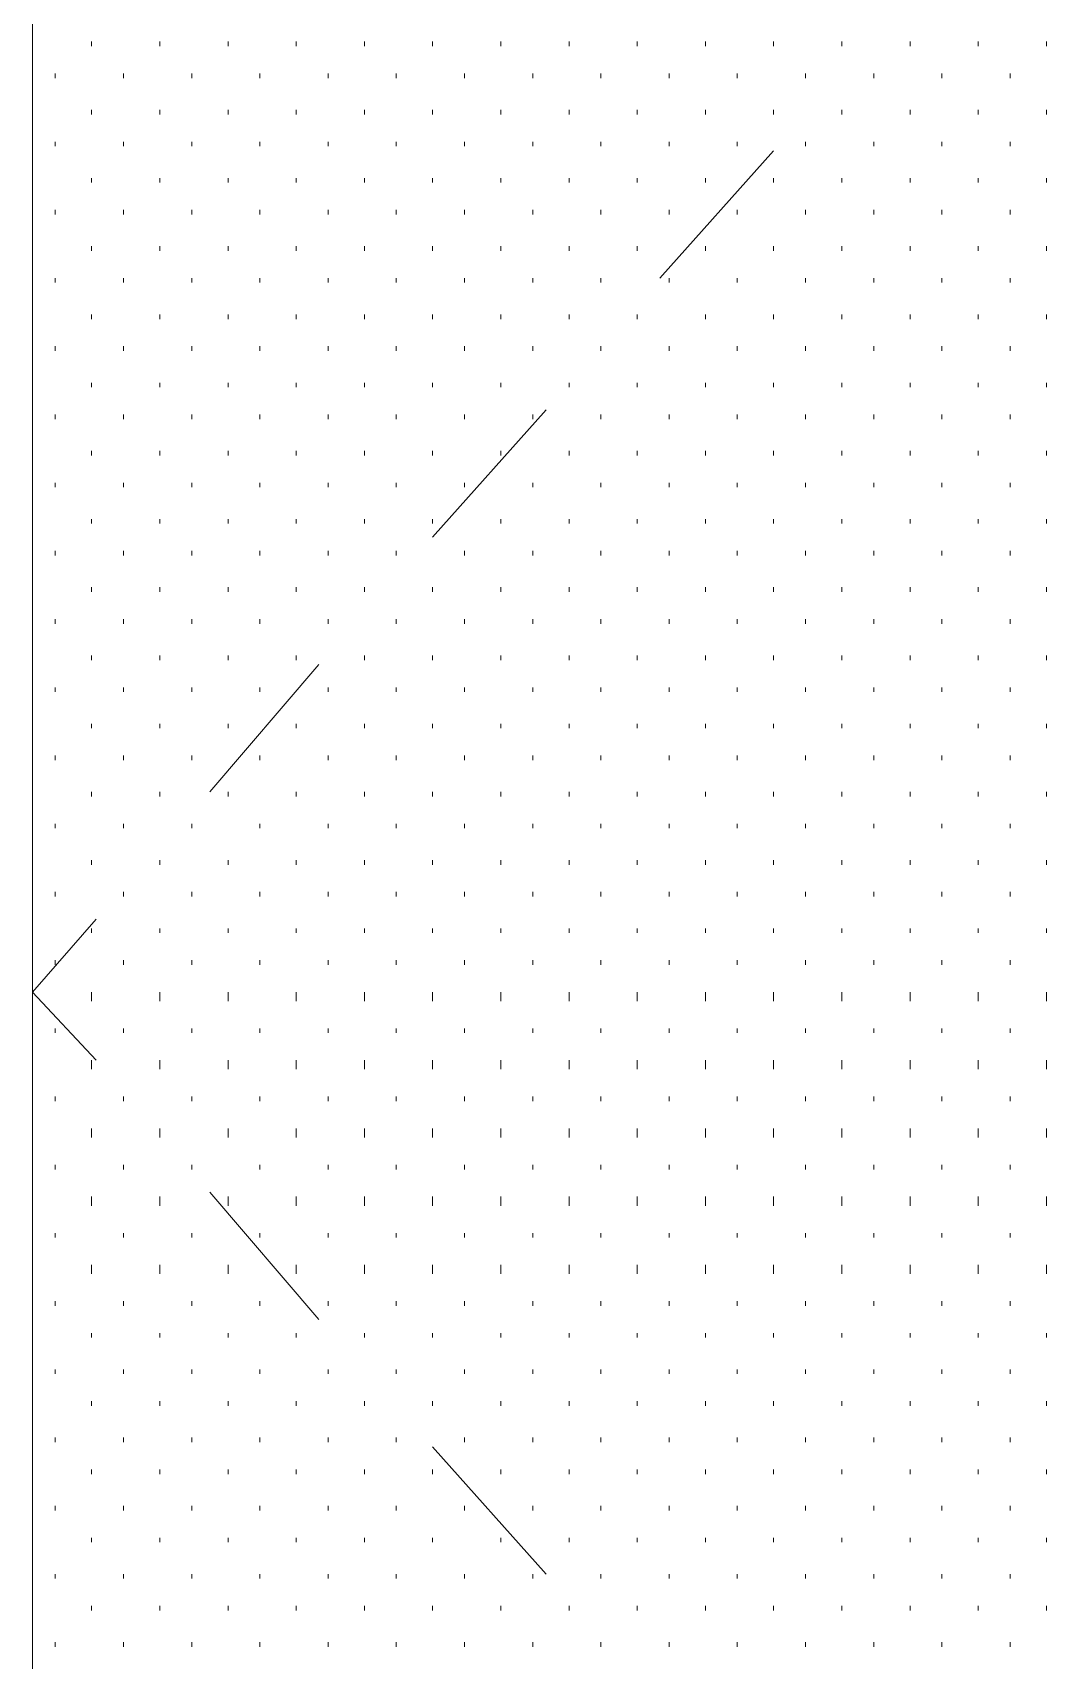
# Model space of a CAD drawing. Header units: inches. Extents: x -6061 to 13621, y -296 to 7483.
# Drawn here: x -5350.78 to -5332.92, y 315.85 to 344.52 of the extents above; entities that cross this region are included whole.
import ezdxf

# ---------------------------------------------------------------- set-up
doc = ezdxf.new("R2010")
doc.units = ezdxf.units.IN
doc.header["$MEASUREMENT"] = 0
doc.layers.get('0').update_dxf_attribs({"linetype": 'CONTINUOUS'})

msp = doc.modelspace()

# ---------------------------------------------------------------- linework, layer by layer
at = {"color": 7, "linetype": 'Continuous', "lineweight": 9, "true_color": 0x000007}
for p, q in [((-5350.77605, 286.85294), (-5350.77605, 370.94796)), ((-5350.77605, 368.38507), (-5350.77605, 286.85294)), ((-5337.7213, 342.43575), (-5339.72357, 340.19321)), ((-5341.72583, 337.87059), (-5343.72809, 335.62805)), ((-5345.73035, 333.38552), (-5347.65252, 331.14299)), ((-5349.65479, 328.90045), (-5350.77605, 327.619)), ((-5349.65479, 326.41765), (-5350.77605, 327.619)), ((-5345.73035, 321.85249), (-5347.65252, 324.09502)), ((-5341.72583, 317.36742), (-5343.72809, 319.60995))]:
    msp.add_line(p, q, dxfattribs=at)
at = {"color": 7, "linetype": 'Continuous', "lineweight": 9, "true_color": 0xffffff}
for p, q in [((-5349.73488, 344.27783), (-5349.73488, 344.35792)), ((-5348.53352, 344.27783), (-5348.53352, 344.35792)), ((-5347.33216, 344.27783), (-5347.33216, 344.35792)), ((-5346.13081, 344.27783), (-5346.13081, 344.35792)), ((-5344.92945, 344.27783), (-5344.92945, 344.35792)), ((-5343.72809, 344.27783), (-5343.72809, 344.35792)), ((-5342.52673, 344.27783), (-5342.52673, 344.35792)), ((-5341.32538, 344.27783), (-5341.32538, 344.35792)), ((-5340.12402, 344.27783), (-5340.12402, 344.35792)), ((-5338.92266, 344.27783), (-5338.92266, 344.35792)), ((-5337.7213, 344.27783), (-5337.7213, 344.35792)), ((-5336.51995, 344.27783), (-5336.51995, 344.35792)), ((-5335.31859, 344.27783), (-5335.31859, 344.35792)), ((-5334.11723, 344.27783), (-5334.11723, 344.35792)), ((-5332.91587, 344.27783), (-5332.91587, 344.35792)), ((-5350.3756, 343.71719), (-5350.3756, 343.79728)), ((-5349.17424, 343.71719), (-5349.17424, 343.79728)), ((-5347.97289, 343.71719), (-5347.97289, 343.79728)), ((-5346.77153, 343.71719), (-5346.77153, 343.79728)), ((-5345.57017, 343.71719), (-5345.57017, 343.79728)), ((-5344.36881, 343.71719), (-5344.36881, 343.79728)), ((-5343.16746, 343.71719), (-5343.16746, 343.79728)), ((-5341.9661, 343.71719), (-5341.9661, 343.79728)), ((-5340.76474, 343.71719), (-5340.76474, 343.79728)), ((-5339.56338, 343.71719), (-5339.56338, 343.79728)), ((-5338.36203, 343.71719), (-5338.36203, 343.79728)), ((-5337.16067, 343.71719), (-5337.16067, 343.79728)), ((-5335.95931, 343.71719), (-5335.95931, 343.79728)), ((-5334.75795, 343.71719), (-5334.75795, 343.79728)), ((-5333.5566, 343.71719), (-5333.5566, 343.79728)), ((-5349.73488, 343.07647), (-5349.73488, 343.15656)), ((-5348.53352, 343.07647), (-5348.53352, 343.15656)), ((-5347.33216, 343.07647), (-5347.33216, 343.15656)), ((-5346.13081, 343.07647), (-5346.13081, 343.15656)), ((-5344.92945, 343.07647), (-5344.92945, 343.15656)), ((-5343.72809, 343.07647), (-5343.72809, 343.15656)), ((-5342.52673, 343.07647), (-5342.52673, 343.15656)), ((-5341.32538, 343.07647), (-5341.32538, 343.15656)), ((-5340.12402, 343.07647), (-5340.12402, 343.15656)), ((-5338.92266, 343.07647), (-5338.92266, 343.15656)), ((-5337.7213, 343.07647), (-5337.7213, 343.15656)), ((-5336.51995, 343.07647), (-5336.51995, 343.15656)), ((-5335.31859, 343.07647), (-5335.31859, 343.15656)), ((-5334.11723, 343.07647), (-5334.11723, 343.15656)), ((-5332.91587, 343.07647), (-5332.91587, 343.15656)), ((-5350.3756, 342.51584), (-5350.3756, 342.59593)), ((-5349.17424, 342.51584), (-5349.17424, 342.59593)), ((-5347.97289, 342.51584), (-5347.97289, 342.59593)), ((-5346.77153, 342.51584), (-5346.77153, 342.59593)), ((-5345.57017, 342.51584), (-5345.57017, 342.59593)), ((-5344.36881, 342.51584), (-5344.36881, 342.59593)), ((-5343.16746, 342.51584), (-5343.16746, 342.59593)), ((-5341.9661, 342.51584), (-5341.9661, 342.59593)), ((-5340.76474, 342.51584), (-5340.76474, 342.59593)), ((-5339.56338, 342.51584), (-5339.56338, 342.59593)), ((-5338.36203, 342.51584), (-5338.36203, 342.59593)), ((-5337.16067, 342.51584), (-5337.16067, 342.59593)), ((-5335.95931, 342.51584), (-5335.95931, 342.59593)), ((-5334.75795, 342.51584), (-5334.75795, 342.59593)), ((-5333.5566, 342.51584), (-5333.5566, 342.59593)), ((-5349.73488, 341.87511), (-5349.73488, 341.9552)), ((-5348.53352, 341.87511), (-5348.53352, 341.9552)), ((-5347.33216, 341.87511), (-5347.33216, 341.9552)), ((-5346.13081, 341.87511), (-5346.13081, 341.9552)), ((-5344.92945, 341.87511), (-5344.92945, 341.9552)), ((-5343.72809, 341.87511), (-5343.72809, 341.9552)), ((-5342.52673, 341.87511), (-5342.52673, 341.9552)), ((-5341.32538, 341.87511), (-5341.32538, 341.9552)), ((-5340.12402, 341.87511), (-5340.12402, 341.9552)), ((-5338.92266, 341.87511), (-5338.92266, 341.9552)), ((-5337.7213, 341.87511), (-5337.7213, 341.9552)), ((-5336.51995, 341.87511), (-5336.51995, 341.9552)), ((-5335.31859, 341.87511), (-5335.31859, 341.9552)), ((-5334.11723, 341.87511), (-5334.11723, 341.9552)), ((-5332.91587, 341.87511), (-5332.91587, 341.9552)), ((-5350.3756, 341.31448), (-5350.3756, 341.39457)), ((-5349.17424, 341.31448), (-5349.17424, 341.39457)), ((-5347.97289, 341.31448), (-5347.97289, 341.39457)), ((-5346.77153, 341.31448), (-5346.77153, 341.39457)), ((-5345.57017, 341.31448), (-5345.57017, 341.39457)), ((-5344.36881, 341.31448), (-5344.36881, 341.39457)), ((-5343.16746, 341.31448), (-5343.16746, 341.39457)), ((-5341.9661, 341.31448), (-5341.9661, 341.39457)), ((-5340.76474, 341.31448), (-5340.76474, 341.39457)), ((-5339.56338, 341.31448), (-5339.56338, 341.39457)), ((-5338.36203, 341.31448), (-5338.36203, 341.39457)), ((-5337.16067, 341.31448), (-5337.16067, 341.39457)), ((-5335.95931, 341.31448), (-5335.95931, 341.39457)), ((-5334.75795, 341.31448), (-5334.75795, 341.39457)), ((-5333.5566, 341.31448), (-5333.5566, 341.39457)), ((-5349.73488, 340.67376), (-5349.73488, 340.75385)), ((-5348.53352, 340.67376), (-5348.53352, 340.75385)), ((-5347.33216, 340.67376), (-5347.33216, 340.75385)), ((-5346.13081, 340.67376), (-5346.13081, 340.75385)), ((-5344.92945, 340.67376), (-5344.92945, 340.75385)), ((-5343.72809, 340.67376), (-5343.72809, 340.75385)), ((-5342.52673, 340.67376), (-5342.52673, 340.75385)), ((-5341.32538, 340.67376), (-5341.32538, 340.75385)), ((-5340.12402, 340.67376), (-5340.12402, 340.75385)), ((-5338.92266, 340.67376), (-5338.92266, 340.75385)), ((-5337.7213, 340.67376), (-5337.7213, 340.75385)), ((-5336.51995, 340.67376), (-5336.51995, 340.75385)), ((-5335.31859, 340.67376), (-5335.31859, 340.75385)), ((-5334.11723, 340.67376), (-5334.11723, 340.75385)), ((-5332.91587, 340.67376), (-5332.91587, 340.75385)), ((-5350.3756, 340.11312), (-5350.3756, 340.19321)), ((-5349.17424, 340.11312), (-5349.17424, 340.19321)), ((-5347.97289, 340.11312), (-5347.97289, 340.19321)), ((-5346.77153, 340.11312), (-5346.77153, 340.19321)), ((-5345.57017, 340.11312), (-5345.57017, 340.19321)), ((-5344.36881, 340.11312), (-5344.36881, 340.19321)), ((-5343.16746, 340.11312), (-5343.16746, 340.19321)), ((-5341.9661, 340.11312), (-5341.9661, 340.19321)), ((-5340.76474, 340.11312), (-5340.76474, 340.19321)), ((-5339.56338, 340.11312), (-5339.56338, 340.19321)), ((-5338.36203, 340.11312), (-5338.36203, 340.19321)), ((-5337.16067, 340.11312), (-5337.16067, 340.19321)), ((-5335.95931, 340.11312), (-5335.95931, 340.19321)), ((-5334.75795, 340.11312), (-5334.75795, 340.19321)), ((-5333.5566, 340.11312), (-5333.5566, 340.19321)), ((-5349.73488, 339.4724), (-5349.73488, 339.55249)), ((-5348.53352, 339.4724), (-5348.53352, 339.55249)), ((-5347.33216, 339.4724), (-5347.33216, 339.55249)), ((-5346.13081, 339.4724), (-5346.13081, 339.55249)), ((-5344.92945, 339.4724), (-5344.92945, 339.55249)), ((-5343.72809, 339.4724), (-5343.72809, 339.55249)), ((-5342.52673, 339.4724), (-5342.52673, 339.55249)), ((-5341.32538, 339.4724), (-5341.32538, 339.55249)), ((-5340.12402, 339.4724), (-5340.12402, 339.55249)), ((-5338.92266, 339.4724), (-5338.92266, 339.55249)), ((-5337.7213, 339.4724), (-5337.7213, 339.55249)), ((-5336.51995, 339.4724), (-5336.51995, 339.55249)), ((-5335.31859, 339.4724), (-5335.31859, 339.55249)), ((-5334.11723, 339.4724), (-5334.11723, 339.55249)), ((-5332.91587, 339.4724), (-5332.91587, 339.55249)), ((-5350.3756, 338.91176), (-5350.3756, 338.99185)), ((-5349.17424, 338.91176), (-5349.17424, 338.99185)), ((-5347.97289, 338.91176), (-5347.97289, 338.99185)), ((-5346.77153, 338.91176), (-5346.77153, 338.99185)), ((-5345.57017, 338.91176), (-5345.57017, 338.99185)), ((-5344.36881, 338.91176), (-5344.36881, 338.99185)), ((-5343.16746, 338.91176), (-5343.16746, 338.99185)), ((-5341.9661, 338.91176), (-5341.9661, 338.99185)), ((-5340.76474, 338.91176), (-5340.76474, 338.99185)), ((-5339.56338, 338.91176), (-5339.56338, 338.99185)), ((-5338.36203, 338.91176), (-5338.36203, 338.99185)), ((-5337.16067, 338.91176), (-5337.16067, 338.99185)), ((-5335.95931, 338.91176), (-5335.95931, 338.99185)), ((-5334.75795, 338.91176), (-5334.75795, 338.99185)), ((-5333.5566, 338.91176), (-5333.5566, 338.99185)), ((-5349.73488, 338.27104), (-5349.73488, 338.35113)), ((-5348.53352, 338.27104), (-5348.53352, 338.35113)), ((-5347.33216, 338.27104), (-5347.33216, 338.35113)), ((-5346.13081, 338.27104), (-5346.13081, 338.35113)), ((-5344.92945, 338.27104), (-5344.92945, 338.35113)), ((-5343.72809, 338.27104), (-5343.72809, 338.35113)), ((-5342.52673, 338.27104), (-5342.52673, 338.35113)), ((-5341.32538, 338.27104), (-5341.32538, 338.35113)), ((-5340.12402, 338.27104), (-5340.12402, 338.35113)), ((-5338.92266, 338.27104), (-5338.92266, 338.35113)), ((-5337.7213, 338.27104), (-5337.7213, 338.35113)), ((-5336.51995, 338.27104), (-5336.51995, 338.35113)), ((-5335.31859, 338.27104), (-5335.31859, 338.35113)), ((-5334.11723, 338.27104), (-5334.11723, 338.35113)), ((-5332.91587, 338.27104), (-5332.91587, 338.35113)), ((-5350.3756, 337.71041), (-5350.3756, 337.7905)), ((-5349.17424, 337.71041), (-5349.17424, 337.7905)), ((-5347.97289, 337.71041), (-5347.97289, 337.7905)), ((-5346.77153, 337.71041), (-5346.77153, 337.7905)), ((-5345.57017, 337.71041), (-5345.57017, 337.7905)), ((-5344.36881, 337.71041), (-5344.36881, 337.7905)), ((-5343.16746, 337.71041), (-5343.16746, 337.7905)), ((-5341.9661, 337.71041), (-5341.9661, 337.7905)), ((-5340.76474, 337.71041), (-5340.76474, 337.7905)), ((-5339.56338, 337.71041), (-5339.56338, 337.7905)), ((-5338.36203, 337.71041), (-5338.36203, 337.7905)), ((-5337.16067, 337.71041), (-5337.16067, 337.7905)), ((-5335.95931, 337.71041), (-5335.95931, 337.7905)), ((-5334.75795, 337.71041), (-5334.75795, 337.7905)), ((-5333.5566, 337.71041), (-5333.5566, 337.7905)), ((-5349.73488, 337.06968), (-5349.73488, 337.14977)), ((-5348.53352, 337.06968), (-5348.53352, 337.14977)), ((-5347.33216, 337.06968), (-5347.33216, 337.14977)), ((-5346.13081, 337.06968), (-5346.13081, 337.14977)), ((-5344.92945, 337.06968), (-5344.92945, 337.14977)), ((-5343.72809, 337.06968), (-5343.72809, 337.14977)), ((-5342.52673, 337.06968), (-5342.52673, 337.14977)), ((-5341.32538, 337.06968), (-5341.32538, 337.14977)), ((-5340.12402, 337.06968), (-5340.12402, 337.14977)), ((-5338.92266, 337.06968), (-5338.92266, 337.14977)), ((-5337.7213, 337.06968), (-5337.7213, 337.14977)), ((-5336.51995, 337.06968), (-5336.51995, 337.14977)), ((-5335.31859, 337.06968), (-5335.31859, 337.14977)), ((-5334.11723, 337.06968), (-5334.11723, 337.14977)), ((-5332.91587, 337.06968), (-5332.91587, 337.14977)), ((-5350.3756, 336.50905), (-5350.3756, 336.58914)), ((-5349.17424, 336.50905), (-5349.17424, 336.58914)), ((-5347.97289, 336.50905), (-5347.97289, 336.58914)), ((-5346.77153, 336.50905), (-5346.77153, 336.58914)), ((-5345.57017, 336.50905), (-5345.57017, 336.58914)), ((-5344.36881, 336.50905), (-5344.36881, 336.58914)), ((-5343.16746, 336.50905), (-5343.16746, 336.58914)), ((-5341.9661, 336.50905), (-5341.9661, 336.58914)), ((-5340.76474, 336.50905), (-5340.76474, 336.58914)), ((-5339.56338, 336.50905), (-5339.56338, 336.58914)), ((-5338.36203, 336.50905), (-5338.36203, 336.58914)), ((-5337.16067, 336.50905), (-5337.16067, 336.58914)), ((-5335.95931, 336.50905), (-5335.95931, 336.58914)), ((-5334.75795, 336.50905), (-5334.75795, 336.58914)), ((-5333.5566, 336.50905), (-5333.5566, 336.58914)), ((-5349.73488, 335.86833), (-5349.73488, 335.94842)), ((-5348.53352, 335.86833), (-5348.53352, 335.94842)), ((-5347.33216, 335.86833), (-5347.33216, 335.94842)), ((-5346.13081, 335.86833), (-5346.13081, 335.94842)), ((-5344.92945, 335.86833), (-5344.92945, 335.94842)), ((-5343.72809, 335.86833), (-5343.72809, 335.94842)), ((-5342.52673, 335.86833), (-5342.52673, 335.94842)), ((-5341.32538, 335.86833), (-5341.32538, 335.94842)), ((-5340.12402, 335.86833), (-5340.12402, 335.94842)), ((-5338.92266, 335.86833), (-5338.92266, 335.94842)), ((-5337.7213, 335.86833), (-5337.7213, 335.94842)), ((-5336.51995, 335.86833), (-5336.51995, 335.94842)), ((-5335.31859, 335.86833), (-5335.31859, 335.94842)), ((-5334.11723, 335.86833), (-5334.11723, 335.94842)), ((-5332.91587, 335.86833), (-5332.91587, 335.94842)), ((-5350.3756, 335.30769), (-5350.3756, 335.38778)), ((-5349.17424, 335.30769), (-5349.17424, 335.38778)), ((-5347.97289, 335.30769), (-5347.97289, 335.38778)), ((-5346.77153, 335.30769), (-5346.77153, 335.38778)), ((-5345.57017, 335.30769), (-5345.57017, 335.38778)), ((-5344.36881, 335.30769), (-5344.36881, 335.38778)), ((-5343.16746, 335.30769), (-5343.16746, 335.38778)), ((-5341.9661, 335.30769), (-5341.9661, 335.38778)), ((-5340.76474, 335.30769), (-5340.76474, 335.38778)), ((-5339.56338, 335.30769), (-5339.56338, 335.38778)), ((-5338.36203, 335.30769), (-5338.36203, 335.38778)), ((-5337.16067, 335.30769), (-5337.16067, 335.38778)), ((-5335.95931, 335.30769), (-5335.95931, 335.38778)), ((-5334.75795, 335.30769), (-5334.75795, 335.38778)), ((-5333.5566, 335.30769), (-5333.5566, 335.38778)), ((-5349.73488, 334.66697), (-5349.73488, 334.74706)), ((-5348.53352, 334.66697), (-5348.53352, 334.74706)), ((-5347.33216, 334.66697), (-5347.33216, 334.74706)), ((-5346.13081, 334.66697), (-5346.13081, 334.74706)), ((-5344.92945, 334.66697), (-5344.92945, 334.74706)), ((-5343.72809, 334.66697), (-5343.72809, 334.74706)), ((-5342.52673, 334.66697), (-5342.52673, 334.74706)), ((-5341.32538, 334.66697), (-5341.32538, 334.74706)), ((-5340.12402, 334.66697), (-5340.12402, 334.74706)), ((-5338.92266, 334.66697), (-5338.92266, 334.74706)), ((-5337.7213, 334.66697), (-5337.7213, 334.74706)), ((-5336.51995, 334.66697), (-5336.51995, 334.74706)), ((-5335.31859, 334.66697), (-5335.31859, 334.74706)), ((-5334.11723, 334.66697), (-5334.11723, 334.74706)), ((-5332.91587, 334.66697), (-5332.91587, 334.74706)), ((-5350.3756, 334.10633), (-5350.3756, 334.18643)), ((-5349.17424, 334.10633), (-5349.17424, 334.18643)), ((-5347.97289, 334.10633), (-5347.97289, 334.18643)), ((-5346.77153, 334.10633), (-5346.77153, 334.18643)), ((-5345.57017, 334.10633), (-5345.57017, 334.18643)), ((-5344.36881, 334.10633), (-5344.36881, 334.18643)), ((-5343.16746, 334.10633), (-5343.16746, 334.18643)), ((-5341.9661, 334.10633), (-5341.9661, 334.18643)), ((-5340.76474, 334.10633), (-5340.76474, 334.18643)), ((-5339.56338, 334.10633), (-5339.56338, 334.18643)), ((-5338.36203, 334.10633), (-5338.36203, 334.18643)), ((-5337.16067, 334.10633), (-5337.16067, 334.18643)), ((-5335.95931, 334.10633), (-5335.95931, 334.18643)), ((-5334.75795, 334.10633), (-5334.75795, 334.18643)), ((-5333.5566, 334.10633), (-5333.5566, 334.18643)), ((-5349.73488, 333.46561), (-5349.73488, 333.5457)), ((-5348.53352, 333.46561), (-5348.53352, 333.5457)), ((-5347.33216, 333.46561), (-5347.33216, 333.5457)), ((-5346.13081, 333.46561), (-5346.13081, 333.5457)), ((-5344.92945, 333.46561), (-5344.92945, 333.5457)), ((-5343.72809, 333.46561), (-5343.72809, 333.5457)), ((-5342.52673, 333.46561), (-5342.52673, 333.5457)), ((-5341.32538, 333.46561), (-5341.32538, 333.5457)), ((-5340.12402, 333.46561), (-5340.12402, 333.5457)), ((-5338.92266, 333.46561), (-5338.92266, 333.5457)), ((-5337.7213, 333.46561), (-5337.7213, 333.5457)), ((-5336.51995, 333.46561), (-5336.51995, 333.5457)), ((-5335.31859, 333.46561), (-5335.31859, 333.5457)), ((-5334.11723, 333.46561), (-5334.11723, 333.5457)), ((-5332.91587, 333.46561), (-5332.91587, 333.5457)), ((-5350.3756, 332.90498), (-5350.3756, 332.98507)), ((-5349.17424, 332.90498), (-5349.17424, 332.98507)), ((-5347.97289, 332.90498), (-5347.97289, 332.98507)), ((-5346.77153, 332.90498), (-5346.77153, 332.98507)), ((-5345.57017, 332.90498), (-5345.57017, 332.98507)), ((-5344.36881, 332.90498), (-5344.36881, 332.98507)), ((-5343.16746, 332.90498), (-5343.16746, 332.98507)), ((-5341.9661, 332.90498), (-5341.9661, 332.98507)), ((-5340.76474, 332.90498), (-5340.76474, 332.98507)), ((-5339.56338, 332.90498), (-5339.56338, 332.98507)), ((-5338.36203, 332.90498), (-5338.36203, 332.98507)), ((-5337.16067, 332.90498), (-5337.16067, 332.98507)), ((-5335.95931, 332.90498), (-5335.95931, 332.98507)), ((-5334.75795, 332.90498), (-5334.75795, 332.98507)), ((-5333.5566, 332.90498), (-5333.5566, 332.98507)), ((-5349.73488, 332.26425), (-5349.73488, 332.34434)), ((-5348.53352, 332.26425), (-5348.53352, 332.34434)), ((-5347.33216, 332.26425), (-5347.33216, 332.34434)), ((-5346.13081, 332.26425), (-5346.13081, 332.34434)), ((-5344.92945, 332.26425), (-5344.92945, 332.34434)), ((-5343.72809, 332.26425), (-5343.72809, 332.34434)), ((-5342.52673, 332.26425), (-5342.52673, 332.34434)), ((-5341.32538, 332.26425), (-5341.32538, 332.34434)), ((-5340.12402, 332.26425), (-5340.12402, 332.34434)), ((-5338.92266, 332.26425), (-5338.92266, 332.34434)), ((-5337.7213, 332.26425), (-5337.7213, 332.34434)), ((-5336.51995, 332.26425), (-5336.51995, 332.34434)), ((-5335.31859, 332.26425), (-5335.31859, 332.34434)), ((-5334.11723, 332.26425), (-5334.11723, 332.34434)), ((-5332.91587, 332.26425), (-5332.91587, 332.34434)), ((-5350.3756, 331.70362), (-5350.3756, 331.78371)), ((-5349.17424, 331.70362), (-5349.17424, 331.78371)), ((-5347.97289, 331.70362), (-5347.97289, 331.78371)), ((-5346.77153, 331.70362), (-5346.77153, 331.78371)), ((-5345.57017, 331.70362), (-5345.57017, 331.78371)), ((-5344.36881, 331.70362), (-5344.36881, 331.78371)), ((-5343.16746, 331.70362), (-5343.16746, 331.78371)), ((-5341.9661, 331.70362), (-5341.9661, 331.78371)), ((-5340.76474, 331.70362), (-5340.76474, 331.78371)), ((-5339.56338, 331.70362), (-5339.56338, 331.78371)), ((-5338.36203, 331.70362), (-5338.36203, 331.78371)), ((-5337.16067, 331.70362), (-5337.16067, 331.78371)), ((-5335.95931, 331.70362), (-5335.95931, 331.78371)), ((-5334.75795, 331.70362), (-5334.75795, 331.78371)), ((-5333.5566, 331.70362), (-5333.5566, 331.78371)), ((-5349.73488, 331.0629), (-5349.73488, 331.14299)), ((-5348.53352, 331.0629), (-5348.53352, 331.14299)), ((-5347.33216, 331.0629), (-5347.33216, 331.14299)), ((-5346.13081, 331.0629), (-5346.13081, 331.14299)), ((-5344.92945, 331.0629), (-5344.92945, 331.14299)), ((-5343.72809, 331.0629), (-5343.72809, 331.14299)), ((-5342.52673, 331.0629), (-5342.52673, 331.14299)), ((-5341.32538, 331.0629), (-5341.32538, 331.14299)), ((-5340.12402, 331.0629), (-5340.12402, 331.14299)), ((-5338.92266, 331.0629), (-5338.92266, 331.14299)), ((-5337.7213, 331.0629), (-5337.7213, 331.14299)), ((-5336.51995, 331.0629), (-5336.51995, 331.14299)), ((-5335.31859, 331.0629), (-5335.31859, 331.14299)), ((-5334.11723, 331.0629), (-5334.11723, 331.14299)), ((-5332.91587, 331.0629), (-5332.91587, 331.14299)), ((-5350.3756, 330.50226), (-5350.3756, 330.58235)), ((-5349.17424, 330.50226), (-5349.17424, 330.58235)), ((-5347.97289, 330.50226), (-5347.97289, 330.58235)), ((-5346.77153, 330.50226), (-5346.77153, 330.58235)), ((-5345.57017, 330.50226), (-5345.57017, 330.58235)), ((-5344.36881, 330.50226), (-5344.36881, 330.58235)), ((-5343.16746, 330.50226), (-5343.16746, 330.58235)), ((-5341.9661, 330.50226), (-5341.9661, 330.58235)), ((-5340.76474, 330.50226), (-5340.76474, 330.58235)), ((-5339.56338, 330.50226), (-5339.56338, 330.58235)), ((-5338.36203, 330.50226), (-5338.36203, 330.58235)), ((-5337.16067, 330.50226), (-5337.16067, 330.58235)), ((-5335.95931, 330.50226), (-5335.95931, 330.58235)), ((-5334.75795, 330.50226), (-5334.75795, 330.58235)), ((-5333.5566, 330.50226), (-5333.5566, 330.58235)), ((-5349.73488, 329.86154), (-5349.73488, 329.94163)), ((-5348.53352, 329.86154), (-5348.53352, 329.94163)), ((-5347.33216, 329.86154), (-5347.33216, 329.94163)), ((-5346.13081, 329.86154), (-5346.13081, 329.94163)), ((-5344.92945, 329.86154), (-5344.92945, 329.94163)), ((-5343.72809, 329.86154), (-5343.72809, 329.94163)), ((-5342.52673, 329.86154), (-5342.52673, 329.94163)), ((-5341.32538, 329.86154), (-5341.32538, 329.94163)), ((-5340.12402, 329.86154), (-5340.12402, 329.94163)), ((-5338.92266, 329.86154), (-5338.92266, 329.94163)), ((-5337.7213, 329.86154), (-5337.7213, 329.94163)), ((-5336.51995, 329.86154), (-5336.51995, 329.94163)), ((-5335.31859, 329.86154), (-5335.31859, 329.94163)), ((-5334.11723, 329.86154), (-5334.11723, 329.94163)), ((-5332.91587, 329.86154), (-5332.91587, 329.94163)), ((-5350.3756, 329.3009), (-5350.3756, 329.381)), ((-5349.17424, 329.3009), (-5349.17424, 329.381)), ((-5347.97289, 329.3009), (-5347.97289, 329.381)), ((-5346.77153, 329.3009), (-5346.77153, 329.381)), ((-5345.57017, 329.3009), (-5345.57017, 329.381)), ((-5344.36881, 329.3009), (-5344.36881, 329.381)), ((-5343.16746, 329.3009), (-5343.16746, 329.381)), ((-5341.9661, 329.3009), (-5341.9661, 329.381)), ((-5340.76474, 329.3009), (-5340.76474, 329.381)), ((-5339.56338, 329.3009), (-5339.56338, 329.381)), ((-5338.36203, 329.3009), (-5338.36203, 329.381)), ((-5337.16067, 329.3009), (-5337.16067, 329.381)), ((-5335.95931, 329.3009), (-5335.95931, 329.381)), ((-5334.75795, 329.3009), (-5334.75795, 329.381)), ((-5333.5566, 329.3009), (-5333.5566, 329.381)), ((-5349.73488, 328.66018), (-5349.73488, 328.74027)), ((-5348.53352, 328.66018), (-5348.53352, 328.74027)), ((-5347.33216, 328.66018), (-5347.33216, 328.74027)), ((-5346.13081, 328.66018), (-5346.13081, 328.74027)), ((-5344.92945, 328.66018), (-5344.92945, 328.74027)), ((-5343.72809, 328.66018), (-5343.72809, 328.74027)), ((-5342.52673, 328.66018), (-5342.52673, 328.74027)), ((-5341.32538, 328.66018), (-5341.32538, 328.74027)), ((-5340.12402, 328.66018), (-5340.12402, 328.74027)), ((-5338.92266, 328.66018), (-5338.92266, 328.74027)), ((-5337.7213, 328.66018), (-5337.7213, 328.74027)), ((-5336.51995, 328.66018), (-5336.51995, 328.74027)), ((-5335.31859, 328.66018), (-5335.31859, 328.74027)), ((-5334.11723, 328.66018), (-5334.11723, 328.74027)), ((-5332.91587, 328.66018), (-5332.91587, 328.74027)), ((-5350.3756, 328.09955), (-5350.3756, 328.17964)), ((-5349.17424, 328.09955), (-5349.17424, 328.17964)), ((-5347.97289, 328.09955), (-5347.97289, 328.17964)), ((-5346.77153, 328.09955), (-5346.77153, 328.17964)), ((-5345.57017, 328.09955), (-5345.57017, 328.17964)), ((-5344.36881, 328.09955), (-5344.36881, 328.17964)), ((-5343.16746, 328.09955), (-5343.16746, 328.17964)), ((-5341.9661, 328.09955), (-5341.9661, 328.17964)), ((-5340.76474, 328.09955), (-5340.76474, 328.17964)), ((-5339.56338, 328.09955), (-5339.56338, 328.17964)), ((-5338.36203, 328.09955), (-5338.36203, 328.17964)), ((-5337.16067, 328.09955), (-5337.16067, 328.17964)), ((-5335.95931, 328.09955), (-5335.95931, 328.17964)), ((-5334.75795, 328.09955), (-5334.75795, 328.17964)), ((-5333.5566, 328.09955), (-5333.5566, 328.17964)), ((-5349.73488, 327.45882), (-5349.73488, 327.619)), ((-5348.53352, 327.45882), (-5348.53352, 327.619)), ((-5347.33216, 327.45882), (-5347.33216, 327.619)), ((-5346.13081, 327.45882), (-5346.13081, 327.619)), ((-5344.92945, 327.45882), (-5344.92945, 327.619)), ((-5343.72809, 327.45882), (-5343.72809, 327.619)), ((-5342.52673, 327.45882), (-5342.52673, 327.619)), ((-5341.32538, 327.45882), (-5341.32538, 327.619)), ((-5340.12402, 327.45882), (-5340.12402, 327.619)), ((-5338.92266, 327.45882), (-5338.92266, 327.619)), ((-5337.7213, 327.45882), (-5337.7213, 327.619)), ((-5336.51995, 327.45882), (-5336.51995, 327.619)), ((-5335.31859, 327.45882), (-5335.31859, 327.619)), ((-5334.11723, 327.45882), (-5334.11723, 327.619)), ((-5332.91587, 327.45882), (-5332.91587, 327.619)), ((-5350.3756, 326.89819), (-5350.3756, 326.97828)), ((-5349.17424, 326.89819), (-5349.17424, 326.97828)), ((-5347.97289, 326.89819), (-5347.97289, 326.97828)), ((-5346.77153, 326.89819), (-5346.77153, 326.97828)), ((-5345.57017, 326.89819), (-5345.57017, 326.97828)), ((-5344.36881, 326.89819), (-5344.36881, 326.97828)), ((-5343.16746, 326.89819), (-5343.16746, 326.97828)), ((-5341.9661, 326.89819), (-5341.9661, 326.97828)), ((-5340.76474, 326.89819), (-5340.76474, 326.97828)), ((-5339.56338, 326.89819), (-5339.56338, 326.97828)), ((-5338.36203, 326.89819), (-5338.36203, 326.97828)), ((-5337.16067, 326.89819), (-5337.16067, 326.97828)), ((-5335.95931, 326.89819), (-5335.95931, 326.97828)), ((-5334.75795, 326.89819), (-5334.75795, 326.97828)), ((-5333.5566, 326.89819), (-5333.5566, 326.97828)), ((-5349.73488, 326.25747), (-5349.73488, 326.41765)), ((-5348.53352, 326.25747), (-5348.53352, 326.41765)), ((-5347.33216, 326.25747), (-5347.33216, 326.41765)), ((-5346.13081, 326.25747), (-5346.13081, 326.41765)), ((-5344.92945, 326.25747), (-5344.92945, 326.41765)), ((-5343.72809, 326.25747), (-5343.72809, 326.41765)), ((-5342.52673, 326.25747), (-5342.52673, 326.41765)), ((-5341.32538, 326.25747), (-5341.32538, 326.41765)), ((-5340.12402, 326.25747), (-5340.12402, 326.41765)), ((-5338.92266, 326.25747), (-5338.92266, 326.41765)), ((-5337.7213, 326.25747), (-5337.7213, 326.41765)), ((-5336.51995, 326.25747), (-5336.51995, 326.41765)), ((-5335.31859, 326.25747), (-5335.31859, 326.41765)), ((-5334.11723, 326.25747), (-5334.11723, 326.41765)), ((-5332.91587, 326.25747), (-5332.91587, 326.41765)), ((-5350.3756, 325.69683), (-5350.3756, 325.77692)), ((-5349.17424, 325.69683), (-5349.17424, 325.77692)), ((-5347.97289, 325.69683), (-5347.97289, 325.77692)), ((-5346.77153, 325.69683), (-5346.77153, 325.77692)), ((-5345.57017, 325.69683), (-5345.57017, 325.77692)), ((-5344.36881, 325.69683), (-5344.36881, 325.77692)), ((-5343.16746, 325.69683), (-5343.16746, 325.77692)), ((-5341.9661, 325.69683), (-5341.9661, 325.77692)), ((-5340.76474, 325.69683), (-5340.76474, 325.77692)), ((-5339.56338, 325.69683), (-5339.56338, 325.77692)), ((-5338.36203, 325.69683), (-5338.36203, 325.77692)), ((-5337.16067, 325.69683), (-5337.16067, 325.77692)), ((-5335.95931, 325.69683), (-5335.95931, 325.77692)), ((-5334.75795, 325.69683), (-5334.75795, 325.77692)), ((-5333.5566, 325.69683), (-5333.5566, 325.77692)), ((-5349.73488, 325.05611), (-5349.73488, 325.21629)), ((-5348.53352, 325.05611), (-5348.53352, 325.21629)), ((-5347.33216, 325.05611), (-5347.33216, 325.21629)), ((-5346.13081, 325.05611), (-5346.13081, 325.21629)), ((-5344.92945, 325.05611), (-5344.92945, 325.21629)), ((-5343.72809, 325.05611), (-5343.72809, 325.21629)), ((-5342.52673, 325.05611), (-5342.52673, 325.21629)), ((-5341.32538, 325.05611), (-5341.32538, 325.21629)), ((-5340.12402, 325.05611), (-5340.12402, 325.21629)), ((-5338.92266, 325.05611), (-5338.92266, 325.21629)), ((-5337.7213, 325.05611), (-5337.7213, 325.21629)), ((-5336.51995, 325.05611), (-5336.51995, 325.21629)), ((-5335.31859, 325.05611), (-5335.31859, 325.21629)), ((-5334.11723, 325.05611), (-5334.11723, 325.21629)), ((-5332.91587, 325.05611), (-5332.91587, 325.21629)), ((-5350.3756, 324.49547), (-5350.3756, 324.57557)), ((-5349.17424, 324.49547), (-5349.17424, 324.57557)), ((-5347.97289, 324.49547), (-5347.97289, 324.57557)), ((-5346.77153, 324.49547), (-5346.77153, 324.57557)), ((-5345.57017, 324.49547), (-5345.57017, 324.57557)), ((-5344.36881, 324.49547), (-5344.36881, 324.57557)), ((-5343.16746, 324.49547), (-5343.16746, 324.57557)), ((-5341.9661, 324.49547), (-5341.9661, 324.57557)), ((-5340.76474, 324.49547), (-5340.76474, 324.57557)), ((-5339.56338, 324.49547), (-5339.56338, 324.57557)), ((-5338.36203, 324.49547), (-5338.36203, 324.57557)), ((-5337.16067, 324.49547), (-5337.16067, 324.57557)), ((-5335.95931, 324.49547), (-5335.95931, 324.57557)), ((-5334.75795, 324.49547), (-5334.75795, 324.57557)), ((-5333.5566, 324.49547), (-5333.5566, 324.57557)), ((-5349.73488, 323.85475), (-5349.73488, 324.01493)), ((-5348.53352, 323.85475), (-5348.53352, 324.01493)), ((-5347.33216, 323.85475), (-5347.33216, 324.01493)), ((-5346.13081, 323.85475), (-5346.13081, 324.01493)), ((-5344.92945, 323.85475), (-5344.92945, 324.01493)), ((-5343.72809, 323.85475), (-5343.72809, 324.01493)), ((-5342.52673, 323.85475), (-5342.52673, 324.01493)), ((-5341.32538, 323.85475), (-5341.32538, 324.01493)), ((-5340.12402, 323.85475), (-5340.12402, 324.01493)), ((-5338.92266, 323.85475), (-5338.92266, 324.01493)), ((-5337.7213, 323.85475), (-5337.7213, 324.01493)), ((-5336.51995, 323.85475), (-5336.51995, 324.01493)), ((-5335.31859, 323.85475), (-5335.31859, 324.01493)), ((-5334.11723, 323.85475), (-5334.11723, 324.01493)), ((-5332.91587, 323.85475), (-5332.91587, 324.01493)), ((-5350.3756, 323.29412), (-5350.3756, 323.37421)), ((-5349.17424, 323.29412), (-5349.17424, 323.37421)), ((-5347.97289, 323.29412), (-5347.97289, 323.37421)), ((-5346.77153, 323.29412), (-5346.77153, 323.37421)), ((-5345.57017, 323.29412), (-5345.57017, 323.37421)), ((-5344.36881, 323.29412), (-5344.36881, 323.37421)), ((-5343.16746, 323.29412), (-5343.16746, 323.37421)), ((-5341.9661, 323.29412), (-5341.9661, 323.37421)), ((-5340.76474, 323.29412), (-5340.76474, 323.37421)), ((-5339.56338, 323.29412), (-5339.56338, 323.37421)), ((-5338.36203, 323.29412), (-5338.36203, 323.37421)), ((-5337.16067, 323.29412), (-5337.16067, 323.37421)), ((-5335.95931, 323.29412), (-5335.95931, 323.37421)), ((-5334.75795, 323.29412), (-5334.75795, 323.37421)), ((-5333.5566, 323.29412), (-5333.5566, 323.37421)), ((-5349.73488, 322.65339), (-5349.73488, 322.81357)), ((-5348.53352, 322.65339), (-5348.53352, 322.81357)), ((-5347.33216, 322.65339), (-5347.33216, 322.81357)), ((-5346.13081, 322.65339), (-5346.13081, 322.81357)), ((-5344.92945, 322.65339), (-5344.92945, 322.81357)), ((-5343.72809, 322.65339), (-5343.72809, 322.81357)), ((-5342.52673, 322.65339), (-5342.52673, 322.81357)), ((-5341.32538, 322.65339), (-5341.32538, 322.81357)), ((-5340.12402, 322.65339), (-5340.12402, 322.81357)), ((-5338.92266, 322.65339), (-5338.92266, 322.81357)), ((-5337.7213, 322.65339), (-5337.7213, 322.81357)), ((-5336.51995, 322.65339), (-5336.51995, 322.81357)), ((-5335.31859, 322.65339), (-5335.31859, 322.81357)), ((-5334.11723, 322.65339), (-5334.11723, 322.81357)), ((-5332.91587, 322.65339), (-5332.91587, 322.81357)), ((-5350.3756, 322.09276), (-5350.3756, 322.17285)), ((-5349.17424, 322.09276), (-5349.17424, 322.17285)), ((-5347.97289, 322.09276), (-5347.97289, 322.17285)), ((-5346.77153, 322.09276), (-5346.77153, 322.17285)), ((-5345.57017, 322.09276), (-5345.57017, 322.17285)), ((-5344.36881, 322.09276), (-5344.36881, 322.17285)), ((-5343.16746, 322.09276), (-5343.16746, 322.17285)), ((-5341.9661, 322.09276), (-5341.9661, 322.17285)), ((-5340.76474, 322.09276), (-5340.76474, 322.17285)), ((-5339.56338, 322.09276), (-5339.56338, 322.17285)), ((-5338.36203, 322.09276), (-5338.36203, 322.17285)), ((-5337.16067, 322.09276), (-5337.16067, 322.17285)), ((-5335.95931, 322.09276), (-5335.95931, 322.17285)), ((-5334.75795, 322.09276), (-5334.75795, 322.17285)), ((-5333.5566, 322.09276), (-5333.5566, 322.17285)), ((-5349.73488, 321.53213), (-5349.73488, 321.61222)), ((-5348.53352, 321.53213), (-5348.53352, 321.61222)), ((-5347.33216, 321.53213), (-5347.33216, 321.61222)), ((-5346.13081, 321.53213), (-5346.13081, 321.61222)), ((-5344.92945, 321.53213), (-5344.92945, 321.61222)), ((-5343.72809, 321.53213), (-5343.72809, 321.61222)), ((-5342.52673, 321.53213), (-5342.52673, 321.61222)), ((-5341.32538, 321.53213), (-5341.32538, 321.61222)), ((-5340.12402, 321.53213), (-5340.12402, 321.61222)), ((-5338.92266, 321.53213), (-5338.92266, 321.61222)), ((-5337.7213, 321.53213), (-5337.7213, 321.61222)), ((-5336.51995, 321.53213), (-5336.51995, 321.61222)), ((-5335.31859, 321.53213), (-5335.31859, 321.61222)), ((-5334.11723, 321.53213), (-5334.11723, 321.61222)), ((-5332.91587, 321.53213), (-5332.91587, 321.61222)), ((-5350.3756, 320.8914), (-5350.3756, 320.97149)), ((-5349.17424, 320.8914), (-5349.17424, 320.97149)), ((-5347.97289, 320.8914), (-5347.97289, 320.97149)), ((-5346.77153, 320.8914), (-5346.77153, 320.97149)), ((-5345.57017, 320.8914), (-5345.57017, 320.97149)), ((-5344.36881, 320.8914), (-5344.36881, 320.97149)), ((-5343.16746, 320.8914), (-5343.16746, 320.97149)), ((-5341.9661, 320.8914), (-5341.9661, 320.97149)), ((-5340.76474, 320.8914), (-5340.76474, 320.97149)), ((-5339.56338, 320.8914), (-5339.56338, 320.97149)), ((-5338.36203, 320.8914), (-5338.36203, 320.97149)), ((-5337.16067, 320.8914), (-5337.16067, 320.97149)), ((-5335.95931, 320.8914), (-5335.95931, 320.97149)), ((-5334.75795, 320.8914), (-5334.75795, 320.97149)), ((-5333.5566, 320.8914), (-5333.5566, 320.97149)), ((-5349.73488, 320.33077), (-5349.73488, 320.41086)), ((-5348.53352, 320.33077), (-5348.53352, 320.41086)), ((-5347.33216, 320.33077), (-5347.33216, 320.41086)), ((-5346.13081, 320.33077), (-5346.13081, 320.41086)), ((-5344.92945, 320.33077), (-5344.92945, 320.41086)), ((-5343.72809, 320.33077), (-5343.72809, 320.41086)), ((-5342.52673, 320.33077), (-5342.52673, 320.41086)), ((-5341.32538, 320.33077), (-5341.32538, 320.41086)), ((-5340.12402, 320.33077), (-5340.12402, 320.41086)), ((-5338.92266, 320.33077), (-5338.92266, 320.41086)), ((-5337.7213, 320.33077), (-5337.7213, 320.41086)), ((-5336.51995, 320.33077), (-5336.51995, 320.41086)), ((-5335.31859, 320.33077), (-5335.31859, 320.41086)), ((-5334.11723, 320.33077), (-5334.11723, 320.41086)), ((-5332.91587, 320.33077), (-5332.91587, 320.41086)), ((-5350.3756, 319.69005), (-5350.3756, 319.77014)), ((-5349.17424, 319.69005), (-5349.17424, 319.77014)), ((-5347.97289, 319.69005), (-5347.97289, 319.77014)), ((-5346.77153, 319.69005), (-5346.77153, 319.77014)), ((-5345.57017, 319.69005), (-5345.57017, 319.77014)), ((-5344.36881, 319.69005), (-5344.36881, 319.77014)), ((-5343.16746, 319.69005), (-5343.16746, 319.77014)), ((-5341.9661, 319.69005), (-5341.9661, 319.77014)), ((-5340.76474, 319.69005), (-5340.76474, 319.77014)), ((-5339.56338, 319.69005), (-5339.56338, 319.77014)), ((-5338.36203, 319.69005), (-5338.36203, 319.77014)), ((-5337.16067, 319.69005), (-5337.16067, 319.77014)), ((-5335.95931, 319.69005), (-5335.95931, 319.77014)), ((-5334.75795, 319.69005), (-5334.75795, 319.77014)), ((-5333.5566, 319.69005), (-5333.5566, 319.77014)), ((-5349.73488, 319.12941), (-5349.73488, 319.2095)), ((-5348.53352, 319.12941), (-5348.53352, 319.2095)), ((-5347.33216, 319.12941), (-5347.33216, 319.2095)), ((-5346.13081, 319.12941), (-5346.13081, 319.2095)), ((-5344.92945, 319.12941), (-5344.92945, 319.2095)), ((-5343.72809, 319.12941), (-5343.72809, 319.2095)), ((-5342.52673, 319.12941), (-5342.52673, 319.2095)), ((-5341.32538, 319.12941), (-5341.32538, 319.2095)), ((-5340.12402, 319.12941), (-5340.12402, 319.2095)), ((-5338.92266, 319.12941), (-5338.92266, 319.2095)), ((-5337.7213, 319.12941), (-5337.7213, 319.2095)), ((-5336.51995, 319.12941), (-5336.51995, 319.2095)), ((-5335.31859, 319.12941), (-5335.31859, 319.2095)), ((-5334.11723, 319.12941), (-5334.11723, 319.2095)), ((-5332.91587, 319.12941), (-5332.91587, 319.2095)), ((-5350.3756, 318.48869), (-5350.3756, 318.56878)), ((-5349.17424, 318.48869), (-5349.17424, 318.56878)), ((-5347.97289, 318.48869), (-5347.97289, 318.56878)), ((-5346.77153, 318.48869), (-5346.77153, 318.56878)), ((-5345.57017, 318.48869), (-5345.57017, 318.56878)), ((-5344.36881, 318.48869), (-5344.36881, 318.56878)), ((-5343.16746, 318.48869), (-5343.16746, 318.56878)), ((-5341.9661, 318.48869), (-5341.9661, 318.56878)), ((-5340.76474, 318.48869), (-5340.76474, 318.56878)), ((-5339.56338, 318.48869), (-5339.56338, 318.56878)), ((-5338.36203, 318.48869), (-5338.36203, 318.56878)), ((-5337.16067, 318.48869), (-5337.16067, 318.56878)), ((-5335.95931, 318.48869), (-5335.95931, 318.56878)), ((-5334.75795, 318.48869), (-5334.75795, 318.56878)), ((-5333.5566, 318.48869), (-5333.5566, 318.56878)), ((-5349.73488, 317.92805), (-5349.73488, 318.00814)), ((-5348.53352, 317.92805), (-5348.53352, 318.00814)), ((-5347.33216, 317.92805), (-5347.33216, 318.00814)), ((-5346.13081, 317.92805), (-5346.13081, 318.00814)), ((-5344.92945, 317.92805), (-5344.92945, 318.00814)), ((-5343.72809, 317.92805), (-5343.72809, 318.00814)), ((-5342.52673, 317.92805), (-5342.52673, 318.00814)), ((-5341.32538, 317.92805), (-5341.32538, 318.00814)), ((-5340.12402, 317.92805), (-5340.12402, 318.00814)), ((-5338.92266, 317.92805), (-5338.92266, 318.00814)), ((-5337.7213, 317.92805), (-5337.7213, 318.00814)), ((-5336.51995, 317.92805), (-5336.51995, 318.00814)), ((-5335.31859, 317.92805), (-5335.31859, 318.00814)), ((-5334.11723, 317.92805), (-5334.11723, 318.00814)), ((-5332.91587, 317.92805), (-5332.91587, 318.00814)), ((-5350.3756, 317.28733), (-5350.3756, 317.36742)), ((-5349.17424, 317.28733), (-5349.17424, 317.36742)), ((-5347.97289, 317.28733), (-5347.97289, 317.36742)), ((-5346.77153, 317.28733), (-5346.77153, 317.36742)), ((-5345.57017, 317.28733), (-5345.57017, 317.36742)), ((-5344.36881, 317.28733), (-5344.36881, 317.36742)), ((-5343.16746, 317.28733), (-5343.16746, 317.36742)), ((-5341.9661, 317.28733), (-5341.9661, 317.36742)), ((-5340.76474, 317.28733), (-5340.76474, 317.36742)), ((-5339.56338, 317.28733), (-5339.56338, 317.36742)), ((-5338.36203, 317.28733), (-5338.36203, 317.36742)), ((-5337.16067, 317.28733), (-5337.16067, 317.36742)), ((-5335.95931, 317.28733), (-5335.95931, 317.36742)), ((-5334.75795, 317.28733), (-5334.75795, 317.36742)), ((-5333.5566, 317.28733), (-5333.5566, 317.36742)), ((-5349.73488, 316.7267), (-5349.73488, 316.80679)), ((-5348.53352, 316.7267), (-5348.53352, 316.80679)), ((-5347.33216, 316.7267), (-5347.33216, 316.80679)), ((-5346.13081, 316.7267), (-5346.13081, 316.80679)), ((-5344.92945, 316.7267), (-5344.92945, 316.80679)), ((-5343.72809, 316.7267), (-5343.72809, 316.80679)), ((-5342.52673, 316.7267), (-5342.52673, 316.80679)), ((-5341.32538, 316.7267), (-5341.32538, 316.80679)), ((-5340.12402, 316.7267), (-5340.12402, 316.80679)), ((-5338.92266, 316.7267), (-5338.92266, 316.80679)), ((-5337.7213, 316.7267), (-5337.7213, 316.80679)), ((-5336.51995, 316.7267), (-5336.51995, 316.80679)), ((-5335.31859, 316.7267), (-5335.31859, 316.80679)), ((-5334.11723, 316.7267), (-5334.11723, 316.80679)), ((-5332.91587, 316.7267), (-5332.91587, 316.80679)), ((-5350.3756, 316.08597), (-5350.3756, 316.16606)), ((-5349.17424, 316.08597), (-5349.17424, 316.16606)), ((-5347.97289, 316.08597), (-5347.97289, 316.16606)), ((-5346.77153, 316.08597), (-5346.77153, 316.16606)), ((-5345.57017, 316.08597), (-5345.57017, 316.16606)), ((-5344.36881, 316.08597), (-5344.36881, 316.16606)), ((-5343.16746, 316.08597), (-5343.16746, 316.16606)), ((-5341.9661, 316.08597), (-5341.9661, 316.16606)), ((-5340.76474, 316.08597), (-5340.76474, 316.16606)), ((-5339.56338, 316.08597), (-5339.56338, 316.16606)), ((-5338.36203, 316.08597), (-5338.36203, 316.16606)), ((-5337.16067, 316.08597), (-5337.16067, 316.16606)), ((-5335.95931, 316.08597), (-5335.95931, 316.16606)), ((-5334.75795, 316.08597), (-5334.75795, 316.16606)), ((-5333.5566, 316.08597), (-5333.5566, 316.16606))]:
    msp.add_line(p, q, dxfattribs=at)

doc.saveas('drawing.dxf')
